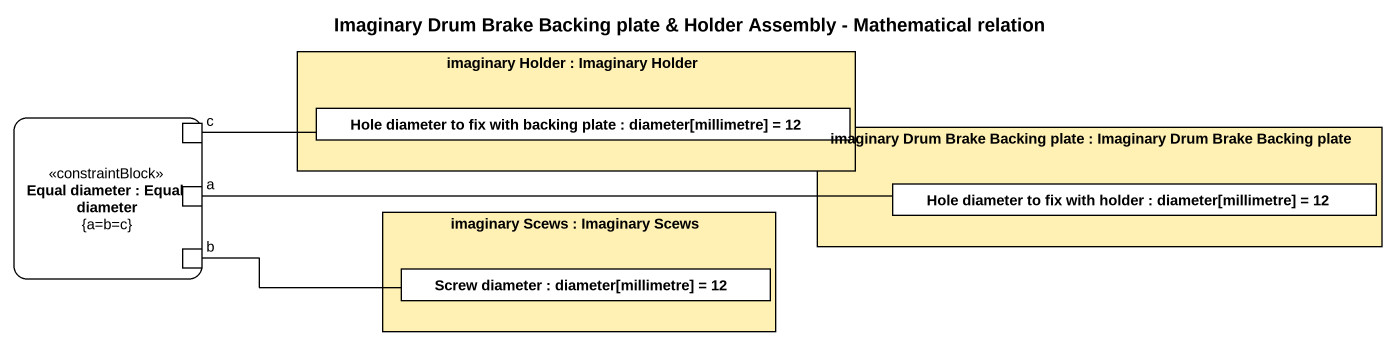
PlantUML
@startuml
title Imaginary Drum Brake Backing plate & Holder Assembly - Mathematical relation
rectangle "imaginary Holder : Imaginary Holder" as imaginary_Holder #FFF0B4 {
  rectangle "Hole diameter to fix with backing plate : diameter[millimetre] = 12" as Hole_diameter_to_fix_with
}
rectangle "Equal diameter : Equal diameter\n{a=b=c}" as Equal_diameter <<constraintBlock>> {
  port c
  port a
  port b
}
rectangle "imaginary Drum Brake Backing plate : Imaginary Drum Brake Backing plate" as imaginary_Drum_Brake #FFF0B4 {
  rectangle "Hole diameter to fix with holder : diameter[millimetre] = 12" as Hole_diameter_to_fix_with_2
}
rectangle "imaginary Scews : Imaginary Scews" as imaginary_Scews #FFF0B4 {
  rectangle "Screw diameter : diameter[millimetre] = 12" as Screw_diameter
}
c -right- Hole_diameter_to_fix_with
a -right- Hole_diameter_to_fix_with_2
b -right- Screw_diameter
@enduml
